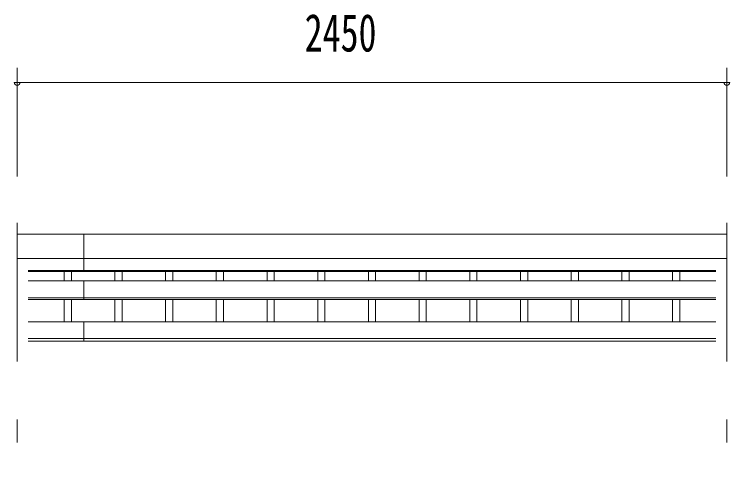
# Model space of a CAD drawing. Units: millimetres, scale not verified. Extents: x -23352 to 23352, y -10500 to 10500.
# Drawn here: x -15051 to -12581, y 3205 to 4765 of the extents above; entities that cross this region are included whole.
import ezdxf
from ezdxf.enums import TextEntityAlignment as Align

# ---------------------------------------------------------------- set-up
doc = ezdxf.new("R2010")
doc.units = ezdxf.units.MM
doc.header["$LTSCALE"] = 40
doc.linetypes.add('USER3', pattern=[24, 12, -5, 2, -5])
for name, color, linetype, lineweight in [('0-2_1-0BOLD', 7, 'Continuous', 18), ('0-3_1-2CENTER', 3, 'USER3', 18), ('0-4_1-4THIN', 4, 'Continuous', 18), ('0-5_1-5DIM', 3, 'Continuous', 18)]:
    doc.layers.add(name, color=color, linetype=linetype, lineweight=lineweight)
doc.styles.add('ＭＳ ゴシック', font='')
doc.styles.get('ＭＳ ゴシック').set_extended_font_data('MS Gothic')

msp = doc.modelspace()

# ---------------------------------------------------------------- linework, layer by layer
at = {"layer": '0-2_1-0BOLD'}
for p, q in [((-15040.69, 4004.86), (-12590.69, 4004.86)), ((-14810.69, 3876.47), (-14810.69, 4004.86)), ((-12590.69, 3921.21), (-15040.69, 3921.21)), ((-15002.54, 3880.02), (-12628.84, 3880.02)), ((-12628.84, 3876.47), (-15002.54, 3876.47)), ((-15002.54, 3844.26), (-12628.84, 3844.26)), ((-14810.69, 3779.53), (-14810.69, 3844.26)), ((-12628.84, 3785.43), (-15002.54, 3785.43)), ((-15002.54, 3779.53), (-12628.84, 3779.53)), ((-12628.84, 3701.81), (-15002.54, 3701.81)), ((-14810.69, 3635.83), (-14810.69, 3701.81)), ((-15002.54, 3644.17), (-12628.84, 3644.17)), ((-12628.84, 3635.83), (-15002.54, 3635.83))]:
    msp.add_line(p, q, dxfattribs=at)
at = {"layer": '0-3_1-2CENTER'}
for p, q in [((-15040.69, 1644.67), (-15040.69, 4154.87)), ((-12590.69, 1644.67), (-12590.69, 4154.87))]:
    msp.add_line(p, q, dxfattribs=at)
at = {"layer": '0-4_1-4THIN'}
for p, q in [((-14878.19, 3844.26), (-14878.19, 3876.47)), ((-14878.19, 3876.47), (-14878.19, 3844.26)), ((-14853.2, 3876.47), (-14853.2, 3844.26)), ((-14853.2, 3844.26), (-14853.2, 3876.47)), ((-14703.19, 3876.47), (-14703.19, 3844.26)), ((-14678.2, 3844.26), (-14678.2, 3876.47)), ((-14528.19, 3844.26), (-14528.19, 3876.47)), ((-14503.2, 3876.47), (-14503.2, 3844.26)), ((-14353.19, 3876.47), (-14353.19, 3844.26)), ((-14328.2, 3844.26), (-14328.2, 3876.47)), ((-14178.19, 3844.26), (-14178.19, 3876.47)), ((-14153.2, 3876.47), (-14153.2, 3844.26)), ((-14003.19, 3876.47), (-14003.19, 3844.26)), ((-13978.2, 3844.26), (-13978.2, 3876.47)), ((-13828.19, 3844.26), (-13828.19, 3876.47)), ((-13803.2, 3876.47), (-13803.2, 3844.26)), ((-13653.19, 3876.47), (-13653.19, 3844.26)), ((-13628.2, 3844.26), (-13628.2, 3876.47)), ((-13478.19, 3844.26), (-13478.19, 3876.47)), ((-13453.2, 3876.47), (-13453.2, 3844.26)), ((-13303.19, 3876.47), (-13303.19, 3844.26)), ((-13278.2, 3844.26), (-13278.2, 3876.47)), ((-13128.19, 3844.26), (-13128.19, 3876.47)), ((-13103.2, 3876.47), (-13103.2, 3844.26)), ((-12953.19, 3876.47), (-12953.19, 3844.26)), ((-12928.2, 3844.26), (-12928.2, 3876.47)), ((-12778.19, 3844.26), (-12778.19, 3876.47)), ((-12753.2, 3876.47), (-12753.2, 3844.26)), ((-14878.19, 3701.81), (-14878.19, 3779.53)), ((-14878.19, 3779.53), (-14878.19, 3701.81)), ((-14853.2, 3779.53), (-14853.2, 3701.81)), ((-14853.2, 3701.81), (-14853.2, 3779.53)), ((-14703.19, 3779.53), (-14703.19, 3701.81)), ((-14678.2, 3701.81), (-14678.2, 3779.53)), ((-14528.19, 3701.81), (-14528.19, 3779.53)), ((-14503.2, 3779.53), (-14503.2, 3701.81)), ((-14353.19, 3779.53), (-14353.19, 3701.81)), ((-14328.2, 3701.81), (-14328.2, 3779.53)), ((-14178.19, 3701.81), (-14178.19, 3779.53)), ((-14153.2, 3779.53), (-14153.2, 3701.81)), ((-14003.19, 3779.53), (-14003.19, 3701.81)), ((-13978.2, 3701.81), (-13978.2, 3779.53)), ((-13828.19, 3701.81), (-13828.19, 3779.53)), ((-13803.2, 3779.53), (-13803.2, 3701.81)), ((-13653.19, 3779.53), (-13653.19, 3701.81)), ((-13628.2, 3701.81), (-13628.2, 3779.53)), ((-13478.19, 3701.81), (-13478.19, 3779.53)), ((-13453.2, 3779.53), (-13453.2, 3701.81)), ((-13303.19, 3779.53), (-13303.19, 3701.81)), ((-13278.2, 3701.81), (-13278.2, 3779.53)), ((-13128.19, 3701.81), (-13128.19, 3779.53)), ((-13103.2, 3779.53), (-13103.2, 3701.81)), ((-12953.19, 3779.53), (-12953.19, 3701.81)), ((-12928.2, 3701.81), (-12928.2, 3779.53)), ((-12778.19, 3701.81), (-12778.19, 3779.53)), ((-12753.2, 3779.53), (-12753.2, 3701.81))]:
    msp.add_line(p, q, dxfattribs=at)
at = {"layer": '0-5_1-5DIM'}
for p, q in [((-15040.69, 4579.67), (-15040.69, 4204.87)), ((-12590.69, 4579.67), (-12590.69, 4204.87)), ((-15030.69, 4529.67), (-15050.69, 4529.67)), ((-15040.69, 4529.67), (-12590.69, 4529.67)), ((-12580.69, 4529.67), (-12600.69, 4529.67))]:
    msp.add_line(p, q, dxfattribs=at)
for centre in [(-15040.69, 4529.67), (-12590.69, 4529.67)]:
    msp.add_arc(centre, 10, 180, 0, dxfattribs=at)

# ---------------------------------------------------------------- texts
at = {"layer": '0-5_1-5DIM', "color": 7, "style": 'ＭＳ ゴシック', "width": 0.7}
msp.add_text('2450', height=130.2, dxfattribs=at).set_placement((-14048.19, 4597.44), align=Align.BOTTOM_LEFT)

doc.saveas('drawing.dxf')
